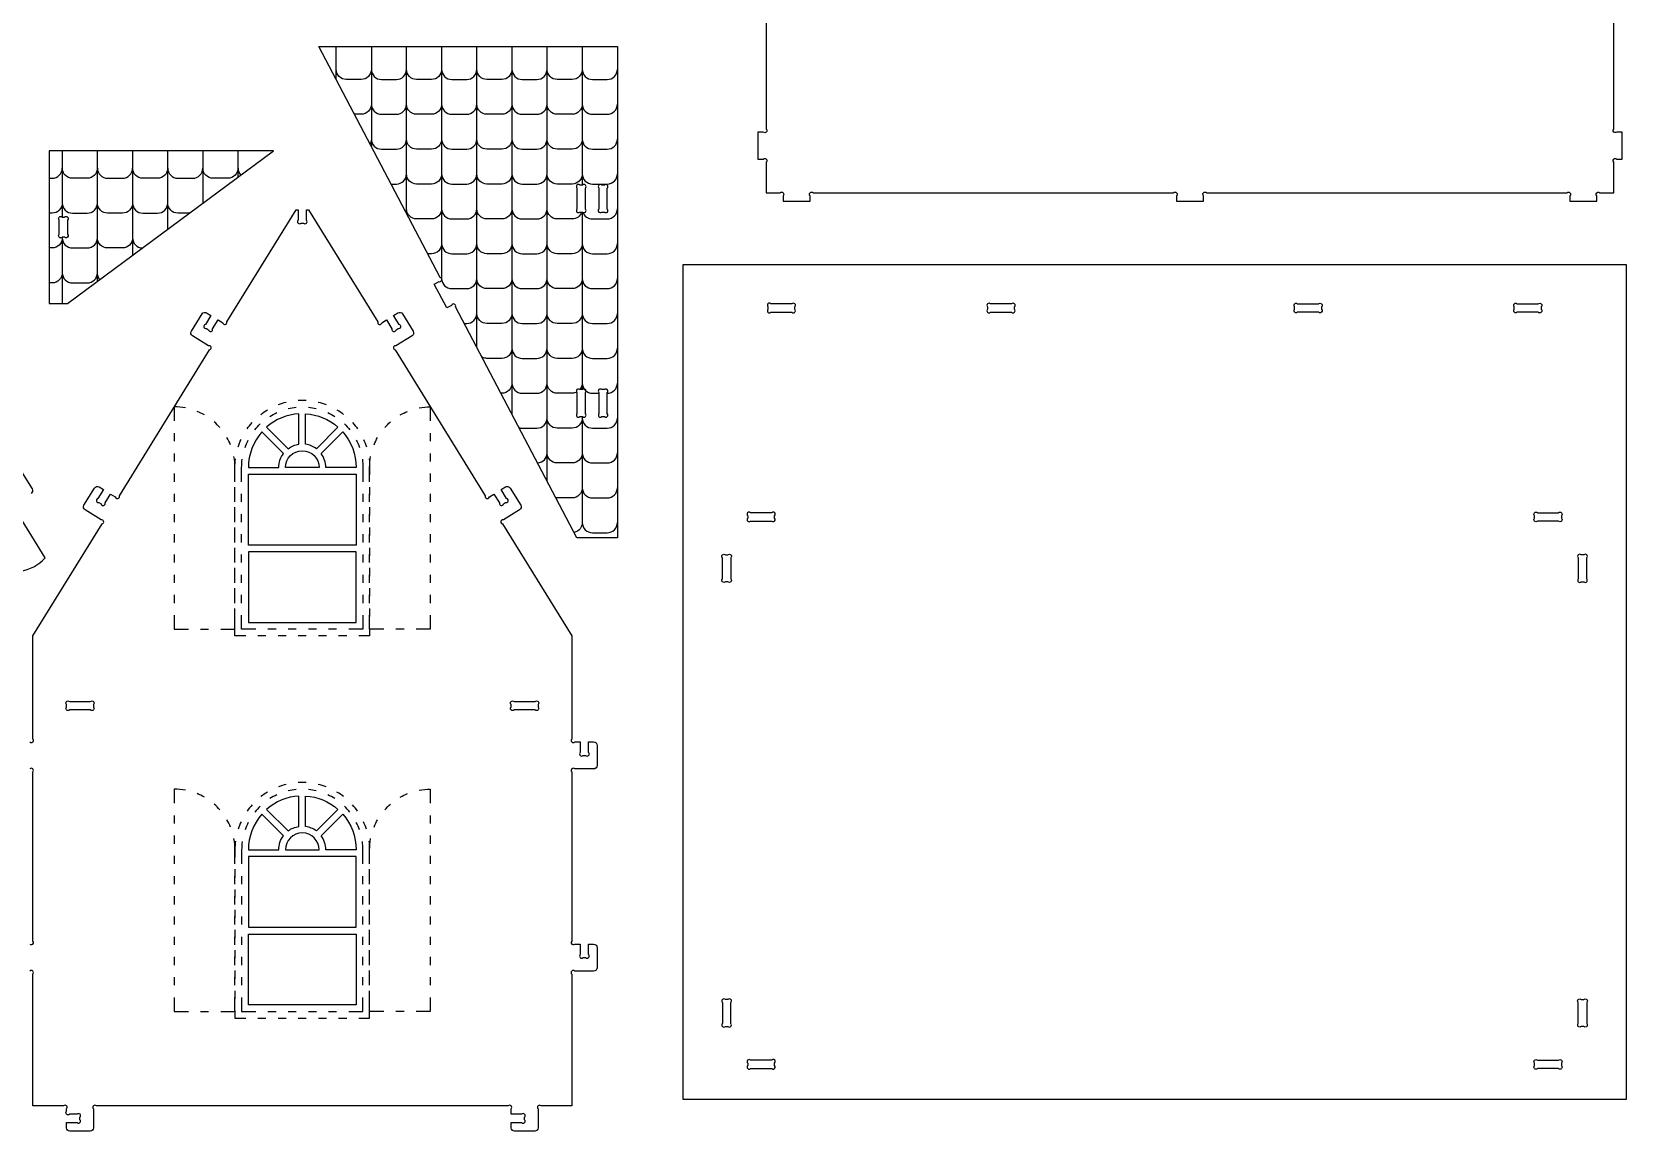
# Model space of a CAD drawing. Extents: x 3760.4 to 3807.8, y 1443.9 to 1474.5.
# Drawn here: x 3784.17 to 3807.83, y 1443.95 to 1460.26 of the extents above; entities that cross this region are included whole.
import ezdxf

# ---------------------------------------------------------------- set-up
doc = ezdxf.new("R2010")
doc.units = 0
doc.header["$MEASUREMENT"] = 0
doc.layers.add('LAYER1', color=18, linetype='CONTINUOUS')

msp = doc.modelspace()

# ---------------------------------------------------------------- linework, layer by layer
at = {"layer": 'LAYER1'}
for points in [[(3795.069, 1464.93), (3795.069, 1458.819, -1), (3795.025, 1458.775), (3794.944, 1458.775), (3794.944, 1458.375), (3795.025, 1458.375, -1), (3795.069, 1458.33), (3795.069, 1457.875), (3795.275, 1457.875, -1), (3795.319, 1457.83), (3795.319, 1457.75), (3795.719, 1457.75), (3795.719, 1457.83, -1), (3795.763, 1457.875), (3801.115, 1457.875, -1), (3801.159, 1457.83), (3801.159, 1457.75), (3801.559, 1457.75), (3801.559, 1457.83, -1), (3801.603, 1457.875), (3806.955, 1457.875, -1), (3806.999, 1457.83), (3806.999, 1457.75), (3807.399, 1457.75), (3807.399, 1457.83, -1), (3807.443, 1457.875), (3807.649, 1457.875), (3807.649, 1458.33, -1), (3807.693, 1458.375), (3807.774, 1458.375), (3807.774, 1458.775), (3807.693, 1458.775, -1), (3807.649, 1458.819), (3807.649, 1464.93, -1)], [(3789.206, 1459.706, -0.414214), (3789.056, 1459.556), (3788.834, 1459.556, -0.414214), (3788.684, 1459.706)], [(3789.206, 1459.706, 0.414214), (3789.356, 1459.556), (3789.578, 1459.556, 0.414214), (3789.728, 1459.706)], [(3790.25, 1459.706, -0.414214), (3790.1, 1459.556), (3789.878, 1459.556, -0.414214), (3789.728, 1459.706)], [(3790.25, 1459.706, 0.414214), (3790.4, 1459.556), (3790.622, 1459.556, 0.414214), (3790.772, 1459.706)], [(3791.294, 1459.706, -0.414214), (3791.144, 1459.556), (3790.922, 1459.556, -0.414214), (3790.772, 1459.706)], [(3791.294, 1459.706, 0.414214), (3791.444, 1459.556), (3791.665, 1459.556, 0.414214), (3791.815, 1459.706)], [(3792.337, 1459.706, -0.414214), (3792.187, 1459.556), (3791.965, 1459.556, -0.414214), (3791.815, 1459.706)], [(3792.337, 1459.706, 0.414214), (3792.487, 1459.556), (3792.709, 1459.556, 0.414214), (3792.859, 1459.706)], [(3789.206, 1459.189, -0.414214), (3789.056, 1459.039), (3788.956, 1459.039)], [(3789.206, 1459.189, 0.414214), (3789.356, 1459.039), (3789.578, 1459.039, 0.414214), (3789.728, 1459.189)], [(3790.25, 1459.189, -0.414214), (3790.1, 1459.039), (3789.878, 1459.039, -0.414214), (3789.728, 1459.189)], [(3790.25, 1459.189, 0.414214), (3790.4, 1459.039), (3790.622, 1459.039, 0.414214), (3790.772, 1459.189)], [(3791.294, 1459.189, -0.414214), (3791.144, 1459.039), (3790.922, 1459.039, -0.414214), (3790.772, 1459.189)], [(3791.294, 1459.189, 0.414214), (3791.444, 1459.039), (3791.665, 1459.039, 0.414214), (3791.815, 1459.189)], [(3792.337, 1459.189, -0.414214), (3792.187, 1459.039), (3791.965, 1459.039, -0.414214), (3791.815, 1459.189)], [(3792.337, 1459.189, 0.414214), (3792.487, 1459.039), (3792.709, 1459.039, 0.414214), (3792.859, 1459.189)], [(3789.206, 1458.671, -0.126595), (3789.188, 1458.599)], [(3789.206, 1458.671, 0.414214), (3789.356, 1458.521), (3789.578, 1458.521, 0.414214), (3789.728, 1458.671)], [(3790.25, 1458.671, -0.414214), (3790.1, 1458.521), (3789.878, 1458.521, -0.414214), (3789.728, 1458.671)], [(3790.25, 1458.671, 0.414214), (3790.4, 1458.521), (3790.622, 1458.521, 0.414214), (3790.772, 1458.671)], [(3791.294, 1458.671, -0.414214), (3791.144, 1458.521), (3790.922, 1458.521, -0.414214), (3790.772, 1458.671)], [(3791.294, 1458.671, 0.414214), (3791.444, 1458.521), (3791.665, 1458.521, 0.414214), (3791.815, 1458.671)], [(3792.337, 1458.671, -0.414214), (3792.187, 1458.521), (3791.965, 1458.521, -0.414214), (3791.815, 1458.671)], [(3792.337, 1458.671, 0.414214), (3792.487, 1458.521), (3792.709, 1458.521, 0.414214), (3792.859, 1458.671)], [(3784.422, 1458.09), (3784.468, 1458.09, 0.414214), (3784.618, 1458.24)], [(3785.14, 1458.24, -0.414214), (3784.99, 1458.09), (3784.768, 1458.09, -0.414214), (3784.618, 1458.24)], [(3785.14, 1458.24, 0.414214), (3785.29, 1458.09), (3785.512, 1458.09, 0.414214), (3785.662, 1458.24)], [(3786.184, 1458.24, -0.414214), (3786.034, 1458.09), (3785.812, 1458.09, -0.414214), (3785.662, 1458.24)], [(3786.184, 1458.24, 0.414214), (3786.334, 1458.09), (3786.555, 1458.09, 0.414214), (3786.705, 1458.24)], [(3787.227, 1458.24, -0.414214), (3787.077, 1458.09), (3786.855, 1458.09, -0.414214), (3786.705, 1458.24)], [(3787.227, 1458.24, 0.191627), (3787.268, 1458.137)], [(3789.5, 1458.004), (3789.578, 1458.004, 0.414214), (3789.728, 1458.154)], [(3790.25, 1458.154, -0.414214), (3790.1, 1458.004), (3789.878, 1458.004, -0.414214), (3789.728, 1458.154)], [(3790.25, 1458.154, 0.414214), (3790.4, 1458.004), (3790.622, 1458.004, 0.414214), (3790.772, 1458.154)], [(3791.294, 1458.154, -0.414214), (3791.144, 1458.004), (3790.922, 1458.004, -0.414214), (3790.772, 1458.154)], [(3791.294, 1458.154, 0.414214), (3791.444, 1458.004), (3791.665, 1458.004, 0.414214), (3791.815, 1458.154)], [(3792.337, 1458.154, -0.414214), (3792.187, 1458.004), (3791.965, 1458.004, -0.414214), (3791.815, 1458.154)], [(3792.337, 1458.154, 0.414214), (3792.487, 1458.004), (3792.709, 1458.004, 0.414214), (3792.859, 1458.154)], [(3784.137, 1449.723, 1), (3784.181, 1449.767), (3784.181, 1451.296), (3785.209, 1452.96, 1), (3785.194, 1453.021), (3784.956, 1453.168, -0.414214), (3784.939, 1453.237), (3785.097, 1453.492, -0.414214), (3785.166, 1453.508), (3785.23, 1453.469), (3785.148, 1453.337, 1), (3785.162, 1453.276), (3785.193, 1453.256, 1), (3785.254, 1453.271), (3785.336, 1453.403), (3785.405, 1453.361, 1), (3785.466, 1453.375), (3786.804, 1455.543, 1), (3786.79, 1455.604), (3786.551, 1455.751, -0.414214), (3786.535, 1455.82), (3786.693, 1456.076, -0.414214), (3786.761, 1456.092), (3786.825, 1456.052), (3786.743, 1455.92, 1), (3786.758, 1455.859), (3786.789, 1455.84, 1), (3786.85, 1455.854), (3786.932, 1455.987), (3787, 1455.944, 1), (3787.061, 1455.959), (3788.089, 1457.623), (3788.119, 1457.623), (3788.119, 1457.467, 1), (3788.163, 1457.423), (3788.199, 1457.423, 1), (3788.244, 1457.467), (3788.244, 1457.623), (3788.273, 1457.623), (3789.301, 1455.959, 1), (3789.362, 1455.944), (3789.431, 1455.987), (3789.512, 1455.854, 1), (3789.573, 1455.84), (3789.604, 1455.859, 1), (3789.619, 1455.92), (3789.537, 1456.052), (3789.601, 1456.092, -0.414214), (3789.67, 1456.076), (3789.827, 1455.82, -0.414214), (3789.811, 1455.751), (3789.572, 1455.604, 1), (3789.558, 1455.543), (3790.897, 1453.375, 1), (3790.958, 1453.361), (3791.026, 1453.403), (3791.108, 1453.271, 1), (3791.169, 1453.256), (3791.2, 1453.276, 1), (3791.214, 1453.337), (3791.133, 1453.469), (3791.196, 1453.508, -0.414214), (3791.265, 1453.492), (3791.423, 1453.237, -0.414214), (3791.407, 1453.168), (3791.168, 1453.021, 1), (3791.153, 1452.96), (3792.181, 1451.296), (3792.181, 1449.767, 1), (3792.225, 1449.723), (3792.306, 1449.723), (3792.306, 1449.567, 1), (3792.35, 1449.523), (3792.387, 1449.523, 1), (3792.431, 1449.567), (3792.431, 1449.723), (3792.506, 1449.723, -0.414214), (3792.556, 1449.673), (3792.556, 1449.373, -0.414214), (3792.506, 1449.323), (3792.225, 1449.323, 1), (3792.181, 1449.278), (3792.181, 1446.767, 1), (3792.225, 1446.723), (3792.306, 1446.723), (3792.306, 1446.567, 1), (3792.35, 1446.523), (3792.387, 1446.523, 1), (3792.431, 1446.567), (3792.431, 1446.723), (3792.506, 1446.723, -0.414214), (3792.556, 1446.673), (3792.556, 1446.373, -0.414214), (3792.506, 1446.323), (3792.225, 1446.323, 1), (3792.181, 1446.278), (3792.181, 1444.323), (3791.725, 1444.323, 1), (3791.681, 1444.278), (3791.681, 1443.998, -0.414214), (3791.631, 1443.948), (3791.331, 1443.948, -0.414214), (3791.281, 1443.998), (3791.281, 1444.073), (3791.437, 1444.073, 1), (3791.481, 1444.117), (3791.481, 1444.153, 1), (3791.437, 1444.198), (3791.281, 1444.198), (3791.281, 1444.278, 1), (3791.237, 1444.323), (3785.125, 1444.323, 1), (3785.081, 1444.278), (3785.081, 1443.998, -0.414214), (3785.031, 1443.948), (3784.731, 1443.948, -0.414214), (3784.681, 1443.998), (3784.681, 1444.073), (3784.837, 1444.073, 1), (3784.881, 1444.117), (3784.881, 1444.153, 1), (3784.837, 1444.198), (3784.725, 1444.198, -1), (3784.681, 1444.242), (3784.681, 1444.278, 1), (3784.637, 1444.323), (3784.181, 1444.323), (3784.181, 1446.278, 1), (3784.137, 1446.323)], [(3784.618, 1457.722, -0.414214), (3784.468, 1457.572), (3784.422, 1457.572)], [(3784.618, 1457.722, 0.414214), (3784.768, 1457.572), (3784.99, 1457.572, 0.414214), (3785.14, 1457.722)], [(3785.662, 1457.722, -0.414214), (3785.512, 1457.572), (3785.29, 1457.572, -0.414214), (3785.14, 1457.722)], [(3785.662, 1457.722, 0.414214), (3785.812, 1457.572), (3786.034, 1457.572, 0.414214), (3786.184, 1457.722)], [(3786.507, 1457.572), (3786.334, 1457.572, -0.414214), (3786.184, 1457.722)], [(3786.705, 1457.722, 0.004646), (3786.705, 1457.72)], [(3786.705, 1457.722, -0.004711), (3786.705, 1457.72)], [(3789.72, 1457.587, 0.084679), (3789.728, 1457.636)], [(3790.25, 1457.636, -0.414214), (3790.1, 1457.486), (3789.878, 1457.486, -0.414214), (3789.728, 1457.636)], [(3790.25, 1457.636, 0.414214), (3790.4, 1457.486), (3790.622, 1457.486, 0.414214), (3790.772, 1457.636)], [(3791.294, 1457.636, -0.414214), (3791.144, 1457.486), (3790.922, 1457.486, -0.414214), (3790.772, 1457.636)], [(3791.294, 1457.636, 0.414214), (3791.444, 1457.486), (3791.665, 1457.486, 0.414214), (3791.815, 1457.636)], [(3792.329, 1457.588, -0.321452), (3792.187, 1457.486), (3791.965, 1457.486, -0.414214), (3791.815, 1457.636)], [(3792.345, 1457.588, 0.321452), (3792.487, 1457.486), (3792.709, 1457.486, 0.414214), (3792.859, 1457.636)], [(3784.618, 1457.205, -0.414214), (3784.468, 1457.055), (3784.422, 1457.055)], [(3784.618, 1457.205, 0.414214), (3784.768, 1457.055), (3784.99, 1457.055, 0.414214), (3785.14, 1457.205)], [(3785.662, 1457.205, -0.414214), (3785.512, 1457.055), (3785.29, 1457.055, -0.414214), (3785.14, 1457.205)], [(3785.662, 1457.205, 0.40858), (3785.809, 1457.055)], [(3790.25, 1457.119, -0.414214), (3790.1, 1456.969), (3790.044, 1456.969)], [(3790.25, 1457.119, 0.414214), (3790.4, 1456.969), (3790.622, 1456.969, 0.414214), (3790.772, 1457.119)], [(3791.294, 1457.119, -0.414214), (3791.144, 1456.969), (3790.922, 1456.969, -0.414214), (3790.772, 1457.119)], [(3791.294, 1457.119, 0.414214), (3791.444, 1456.969), (3791.665, 1456.969, 0.414214), (3791.815, 1457.119)], [(3792.337, 1457.119, -0.414214), (3792.187, 1456.969), (3791.965, 1456.969, -0.414214), (3791.815, 1457.119)], [(3792.337, 1457.119, 0.414214), (3792.487, 1456.969), (3792.709, 1456.969, 0.414214), (3792.859, 1457.119)], [(3784.618, 1456.687, -0.414214), (3784.468, 1456.537), (3784.422, 1456.537)], [(3784.618, 1456.687, 0.414214), (3784.768, 1456.537), (3784.99, 1456.537, 0.414214), (3785.14, 1456.687)], [(3785.178, 1456.587, -0.184596), (3785.14, 1456.687)], [(3790.25, 1456.601, -0.035229), (3790.248, 1456.58)], [(3790.25, 1456.601, 0.414214), (3790.4, 1456.451), (3790.622, 1456.451, 0.414214), (3790.772, 1456.601)], [(3791.294, 1456.601, -0.414214), (3791.144, 1456.451), (3790.922, 1456.451, -0.414214), (3790.772, 1456.601)], [(3791.294, 1456.601, 0.414214), (3791.444, 1456.451), (3791.665, 1456.451, 0.414214), (3791.815, 1456.601)], [(3792.337, 1456.601, -0.414214), (3792.187, 1456.451), (3791.965, 1456.451, -0.414214), (3791.815, 1456.601)], [(3792.337, 1456.601, 0.414214), (3792.487, 1456.451), (3792.709, 1456.451, 0.414214), (3792.859, 1456.601)], [(3790.588, 1455.934), (3790.622, 1455.934, 0.414214), (3790.772, 1456.084)], [(3791.294, 1456.084, -0.414214), (3791.144, 1455.934), (3790.922, 1455.934, -0.414214), (3790.772, 1456.084)], [(3791.294, 1456.084, 0.414214), (3791.444, 1455.934), (3791.665, 1455.934, 0.414214), (3791.815, 1456.084)], [(3792.337, 1456.084, -0.414214), (3792.187, 1455.934), (3791.965, 1455.934, -0.414214), (3791.815, 1456.084)], [(3792.337, 1456.084, 0.414214), (3792.487, 1455.934), (3792.709, 1455.934, 0.414214), (3792.859, 1456.084)], [(3791.294, 1455.566, -0.414214), (3791.144, 1455.416), (3790.922, 1455.416, -0.124045), (3790.851, 1455.434)], [(3791.294, 1455.566, 0.414214), (3791.444, 1455.416), (3791.665, 1455.416, 0.414214), (3791.815, 1455.566)], [(3792.337, 1455.566, -0.414214), (3792.187, 1455.416), (3791.965, 1455.416, -0.414214), (3791.815, 1455.566)], [(3792.337, 1455.566, 0.414214), (3792.487, 1455.416), (3792.709, 1455.416, 0.414214), (3792.859, 1455.566)], [(3791.294, 1455.049, -0.414214), (3791.144, 1454.899), (3791.132, 1454.899)], [(3791.294, 1455.049, 0.414214), (3791.444, 1454.899), (3791.665, 1454.899, 0.414214), (3791.815, 1455.049)], [(3792.259, 1454.917, -0.125481), (3792.187, 1454.899), (3791.965, 1454.899, -0.414214), (3791.815, 1455.049)], [(3792.337, 1455.049, -0.177786), (3792.302, 1454.952)], [(3792.337, 1455.049, 0.414214), (3792.487, 1454.899), (3792.584, 1454.899)], [(3792.709, 1454.899, 0.414214), (3792.859, 1455.049)], [(3787.829, 1454.732, -0.030028), (3787.943, 1454.767)], [(3788.121, 1454.794, -0.030028), (3788.241, 1454.794)], [(3788.419, 1454.767, -0.030028), (3788.534, 1454.732)], [(3786.447, 1454.68, 0.046286), (3786.281, 1454.696), (3786.281, 1454.487)], [(3786.727, 1454.577, 0.033367), (3786.619, 1454.63)], [(3787.568, 1454.585, -0.030028), (3787.667, 1454.653)], [(3787.698, 1454.555, -0.033367), (3787.803, 1454.612)], [(3787.973, 1454.671, -0.033367), (3788.091, 1454.691)], [(3788.271, 1454.691, -0.033367), (3788.389, 1454.671)], [(3788.559, 1454.612, -0.033367), (3788.665, 1454.555)], [(3788.696, 1454.653, -0.030028), (3788.795, 1454.585)], [(3789.635, 1454.577, -0.033367), (3789.743, 1454.63)], [(3789.916, 1454.68, -0.046286), (3790.081, 1454.696), (3790.081, 1454.487)], [(3791.401, 1454.388, 0.072634), (3791.444, 1454.381), (3791.665, 1454.381, 0.414214), (3791.815, 1454.531)], [(3792.337, 1454.531, -0.414214), (3792.187, 1454.381), (3791.965, 1454.381, -0.414214), (3791.815, 1454.531)], [(3792.337, 1454.552), (3792.337, 1452.979, -0.354693), (3792.218, 1452.832)], [(3792.337, 1454.531, 0.414214), (3792.487, 1454.381), (3792.709, 1454.381, 0.414214), (3792.859, 1454.531)], [(3786.959, 1454.388, 0.033367), (3786.874, 1454.473)], [(3787.362, 1454.369, -0.030028), (3787.436, 1454.463)], [(3787.476, 1454.355, -0.033367), (3787.556, 1454.444)], [(3788.806, 1454.444, -0.033367), (3788.886, 1454.355)], [(3788.926, 1454.463, -0.030028), (3789.001, 1454.369)], [(3789.404, 1454.388, -0.033367), (3789.489, 1454.473)], [(3787.115, 1454.134, 0.033367), (3787.063, 1454.242)], [(3787.229, 1454.101, -0.030028), (3787.272, 1454.213)], [(3787.332, 1454.093, -0.033367), (3787.379, 1454.203)], [(3788.983, 1454.203, -0.033367), (3789.031, 1454.093)], [(3789.09, 1454.213, -0.030028), (3789.133, 1454.101)], [(3789.247, 1454.134, -0.033367), (3789.299, 1454.242)], [(3787.181, 1453.586), (3787.181, 1453.796, 0.046286), (3787.166, 1453.961)], [(3787.181, 1453.686), (3787.181, 1453.796, -0.03248), (3787.19, 1453.925)], [(3787.281, 1453.586), (3787.281, 1453.796, -0.03415), (3787.289, 1453.918)], [(3789.073, 1453.918, -0.03415), (3789.081, 1453.796)], [(3789.173, 1453.925, -0.03248), (3789.181, 1453.796)], [(3789.181, 1453.586), (3789.181, 1453.796, -0.046286), (3789.196, 1453.961)], [(3791.676, 1453.864, 0.394173), (3791.815, 1454.014)], [(3792.337, 1454.014, -0.414214), (3792.187, 1453.864), (3791.965, 1453.864, -0.414214), (3791.815, 1454.014)], [(3792.337, 1454.014, 0.414214), (3792.487, 1453.864), (3792.709, 1453.864, 0.414214), (3792.859, 1454.014)], [(3784.159, 1453.41, 0.414214), (3784.176, 1453.479), (3784.018, 1453.734, 0.414214)], [(3792.337, 1453.496, -0.414214), (3792.187, 1453.346), (3791.965, 1453.346, -0.030283), (3791.947, 1453.348)], [(3792.337, 1453.496, 0.414214), (3792.487, 1453.346), (3792.709, 1453.346, 0.414214), (3792.859, 1453.496)], [(3783.225, 1453.033, 0.755832), (3784.366, 1452.458), (3783.906, 1453.201, -1)], [(3792.337, 1452.979, 0.414214), (3792.487, 1452.829), (3792.709, 1452.829, 0.414214), (3792.859, 1452.979)], [(3784.137, 1446.723, 1), (3784.181, 1446.767), (3784.181, 1449.278, 1), (3784.137, 1449.323)], [(3787.943, 1449.094, 0.030028), (3787.829, 1449.058)], [(3788.241, 1449.121, 0.030028), (3788.121, 1449.121)], [(3788.534, 1449.058, 0.030028), (3788.419, 1449.094)], [(3786.447, 1449.007, 0.046286), (3786.281, 1449.023), (3786.281, 1448.814)], [(3786.727, 1448.904, 0.033367), (3786.619, 1448.957)], [(3787.667, 1448.98, 0.030028), (3787.568, 1448.912)], [(3787.803, 1448.939, 0.033367), (3787.698, 1448.882)], [(3788.091, 1449.018, 0.033367), (3787.973, 1448.998)], [(3788.389, 1448.998, 0.033367), (3788.271, 1449.018)], [(3788.665, 1448.882, 0.033367), (3788.559, 1448.939)], [(3788.795, 1448.912, 0.030028), (3788.696, 1448.98)], [(3789.635, 1448.904, -0.033367), (3789.743, 1448.957)], [(3789.916, 1449.007, -0.046286), (3790.081, 1449.023), (3790.081, 1448.814)], [(3786.959, 1448.715, 0.033367), (3786.874, 1448.8)], [(3787.436, 1448.79, 0.030028), (3787.362, 1448.696)], [(3787.556, 1448.771, 0.033367), (3787.476, 1448.682)], [(3788.886, 1448.682, 0.033367), (3788.806, 1448.771)], [(3789.001, 1448.696, 0.030028), (3788.926, 1448.79)], [(3789.404, 1448.715, -0.033367), (3789.489, 1448.8)], [(3787.115, 1448.461, 0.033367), (3787.063, 1448.569)], [(3787.272, 1448.54, 0.030028), (3787.229, 1448.428)], [(3787.379, 1448.53, 0.033367), (3787.332, 1448.42)], [(3789.031, 1448.42, 0.033367), (3788.983, 1448.53)], [(3789.133, 1448.428, 0.030028), (3789.09, 1448.54)], [(3789.247, 1448.461, -0.033367), (3789.299, 1448.569)], [(3787.181, 1447.913), (3787.181, 1448.123, 0.046286), (3787.166, 1448.288)], [(3787.19, 1448.252, 0.03248), (3787.181, 1448.123)], [(3787.289, 1448.245, 0.03415), (3787.281, 1448.123)], [(3789.081, 1447.913), (3789.081, 1448.123, 0.03415), (3789.073, 1448.245)], [(3789.181, 1448.013), (3789.181, 1448.123, 0.03248), (3789.173, 1448.252)], [(3789.181, 1447.913), (3789.181, 1448.123, -0.046286), (3789.196, 1448.288)]]:
    msp.add_lwpolyline(points, format="xyb", dxfattribs=at)
for points in [[(3790.14, 1456.518), (3790.211, 1456.556, 1), (3790.23, 1456.616), (3788.428, 1460.045), (3792.859, 1460.045), (3792.859, 1452.754), (3792.259, 1452.754), (3790.457, 1456.183, 1), (3790.397, 1456.202), (3790.326, 1456.164)], [(3792.259, 1457.944), (3792.259, 1457.633, 1), (3792.303, 1457.588), (3792.34, 1457.588, 1), (3792.384, 1457.633), (3792.384, 1457.944, 1), (3792.34, 1457.988), (3792.303, 1457.988, 1)], [(3792.628, 1457.588), (3792.665, 1457.588, 1), (3792.709, 1457.633), (3792.709, 1457.944, 1), (3792.665, 1457.988), (3792.628, 1457.988, 1), (3792.584, 1457.944), (3792.584, 1457.633, 1)], [(3784.697, 1457.47), (3784.697, 1457.258, -1), (3784.653, 1457.214), (3784.616, 1457.214, -1), (3784.572, 1457.258), (3784.572, 1457.47, -1), (3784.616, 1457.514), (3784.653, 1457.514, -1)], [(3795.449, 1456.226), (3795.137, 1456.226, 1), (3795.093, 1456.181), (3795.093, 1456.145, 1), (3795.137, 1456.101), (3795.449, 1456.101, 1), (3795.493, 1456.145), (3795.493, 1456.181, 1)], [(3798.398, 1456.101), (3798.71, 1456.101, 1), (3798.754, 1456.145), (3798.754, 1456.181, 1), (3798.71, 1456.226), (3798.398, 1456.226, 1), (3798.354, 1456.181), (3798.354, 1456.145, 1)], [(3802.956, 1456.226), (3803.267, 1456.226, -1), (3803.312, 1456.181), (3803.312, 1456.145, -1), (3803.267, 1456.101), (3802.956, 1456.101, -1), (3802.912, 1456.145), (3802.912, 1456.181, -1)], [(3806.217, 1456.226), (3806.529, 1456.226, -1), (3806.573, 1456.181), (3806.573, 1456.145, -1), (3806.529, 1456.101), (3806.217, 1456.101, -1), (3806.173, 1456.145), (3806.173, 1456.181, -1)], [(3792.259, 1454.908), (3792.259, 1454.596, 1), (3792.303, 1454.552), (3792.34, 1454.552, 1), (3792.384, 1454.596), (3792.384, 1454.908, 1), (3792.34, 1454.952), (3792.303, 1454.952, 1)], [(3792.584, 1454.908), (3792.584, 1454.596, 1), (3792.628, 1454.552), (3792.665, 1454.552, 1), (3792.709, 1454.596), (3792.709, 1454.908, 1), (3792.665, 1454.952), (3792.628, 1454.952, 1)], [(3788.131, 1454.594, 0.166595), (3787.652, 1454.396), (3787.972, 1454.076, -0.125326), (3788.131, 1454.142)], [(3788.71, 1454.396), (3788.391, 1454.076, 0.125326), (3788.231, 1454.142), (3788.231, 1454.594, -0.166595)], [(3787.581, 1454.325, 0.182708), (3787.381, 1453.796), (3787.831, 1453.796, -0.161906), (3787.901, 1454.005)], [(3788.781, 1454.325, -0.182708), (3788.981, 1453.796), (3788.531, 1453.796, 0.161906), (3788.461, 1454.005)], [(3787.931, 1453.796, -1), (3788.431, 1453.796)], [(3794.837, 1453.001), (3795.149, 1453.001, 1), (3795.193, 1453.045), (3795.193, 1453.081, 1), (3795.149, 1453.126), (3794.837, 1453.126, 1), (3794.793, 1453.081), (3794.793, 1453.045, 1)], [(3806.517, 1453.126), (3806.829, 1453.126, -1), (3806.873, 1453.081), (3806.873, 1453.045, -1), (3806.829, 1453.001), (3806.517, 1453.001, -1), (3806.473, 1453.045), (3806.473, 1453.081, -1)], [(3794.462, 1452.501), (3794.499, 1452.501, -1), (3794.543, 1452.456), (3794.543, 1452.145, -1), (3794.499, 1452.101), (3794.462, 1452.101, -1), (3794.418, 1452.145), (3794.418, 1452.456, -1)], [(3807.123, 1452.456), (3807.123, 1452.145, 1), (3807.167, 1452.101), (3807.204, 1452.101, 1), (3807.248, 1452.145), (3807.248, 1452.456, 1), (3807.204, 1452.501), (3807.167, 1452.501, 1)], [(3784.725, 1450.323), (3785.037, 1450.323, -1), (3785.081, 1450.278), (3785.081, 1450.242, -1), (3785.037, 1450.198), (3784.725, 1450.198, -1), (3784.681, 1450.242), (3784.681, 1450.278, -1)], [(3791.325, 1450.323), (3791.637, 1450.323, -1), (3791.681, 1450.278), (3791.681, 1450.242, -1), (3791.637, 1450.198), (3791.325, 1450.198, -1), (3791.281, 1450.242), (3791.281, 1450.278, -1)], [(3787.652, 1448.723), (3787.972, 1448.403, -0.125326), (3788.131, 1448.469), (3788.131, 1448.921, 0.166595)], [(3788.231, 1448.921, -0.166595), (3788.71, 1448.723), (3788.391, 1448.403, 0.125326), (3788.231, 1448.469)], [(3787.581, 1448.652, 0.182708), (3787.381, 1448.123), (3787.831, 1448.123, -0.161906), (3787.901, 1448.332)], [(3788.781, 1448.652, -0.182708), (3788.981, 1448.123), (3788.531, 1448.123, 0.161906), (3788.461, 1448.332)], [(3788.431, 1448.123, 1), (3787.931, 1448.123)], [(3794.418, 1445.856), (3794.418, 1445.545, 1), (3794.462, 1445.501), (3794.499, 1445.501, 1), (3794.543, 1445.545), (3794.543, 1445.856, 1), (3794.499, 1445.901), (3794.462, 1445.901, 1)], [(3807.248, 1445.856), (3807.248, 1445.545, -1), (3807.204, 1445.501), (3807.167, 1445.501, -1), (3807.123, 1445.545), (3807.123, 1445.856, -1), (3807.167, 1445.901), (3807.204, 1445.901, -1)], [(3794.837, 1444.876), (3795.149, 1444.876, 1), (3795.193, 1444.92), (3795.193, 1444.956, 1), (3795.149, 1445.001), (3794.837, 1445.001, 1), (3794.793, 1444.956), (3794.793, 1444.92, 1)], [(3806.829, 1444.876), (3806.517, 1444.876, -1), (3806.473, 1444.92), (3806.473, 1444.956, -1), (3806.517, 1445.001), (3806.829, 1445.001, -1), (3806.873, 1444.956), (3806.873, 1444.92, -1)]]:
    msp.add_lwpolyline(points, format="xyb", close=True, dxfattribs=at)
for points in [[(3788.684, 1459.557), (3788.684, 1460.045)], [(3789.206, 1460.045), (3789.206, 1458.564)], [(3789.728, 1457.571), (3789.728, 1460.045)], [(3790.25, 1460.045), (3790.25, 1456.578)], [(3790.772, 1455.585), (3790.772, 1460.045)], [(3791.294, 1460.045), (3791.294, 1454.592)], [(3791.815, 1453.599), (3791.815, 1460.045)], [(3792.337, 1460.045), (3792.337, 1457.988)], [(3784.618, 1458.497), (3784.618, 1457.514)], [(3785.14, 1456.559), (3785.14, 1458.497)], [(3785.662, 1458.497), (3785.662, 1456.946)], [(3786.184, 1457.333), (3786.184, 1458.497)], [(3786.705, 1458.497), (3786.705, 1457.72)], [(3787.227, 1458.107), (3787.227, 1458.497)], [(3792.337, 1457.588), (3792.337, 1454.952)], [(3784.618, 1457.214), (3784.618, 1456.231)], [(3786.281, 1454.307), (3786.281, 1454.186)], [(3790.081, 1454.307), (3790.081, 1454.186)], [(3786.281, 1454.006), (3786.281, 1453.886)], [(3790.081, 1454.006), (3790.081, 1453.886)], [(3786.281, 1453.706), (3786.281, 1453.586)], [(3789.081, 1453.796), (3789.081, 1453.586)], [(3789.181, 1453.796), (3789.181, 1453.686)], [(3790.081, 1453.706), (3790.081, 1453.586)], [(3786.281, 1453.406), (3786.281, 1453.286)], [(3787.181, 1453.386), (3787.181, 1453.506)], [(3787.181, 1453.286), (3787.181, 1453.406)], [(3787.281, 1453.286), (3787.281, 1453.406)], [(3789.081, 1453.406), (3789.081, 1453.286)], [(3789.181, 1453.506), (3789.181, 1453.386)], [(3789.181, 1453.286), (3789.181, 1453.406)], [(3790.081, 1453.406), (3790.081, 1453.286)], [(3786.281, 1453.106), (3786.281, 1452.986)], [(3787.181, 1453.086), (3787.181, 1453.206)], [(3787.181, 1452.986), (3787.181, 1453.106)], [(3787.281, 1452.986), (3787.281, 1453.106)], [(3789.081, 1453.106), (3789.081, 1452.986)], [(3789.181, 1453.206), (3789.181, 1453.086)], [(3789.181, 1452.986), (3789.181, 1453.106)], [(3790.081, 1453.106), (3790.081, 1452.986)], [(3787.181, 1452.786), (3787.181, 1452.906)], [(3789.181, 1452.906), (3789.181, 1452.786)], [(3786.281, 1452.806), (3786.281, 1452.686)], [(3787.181, 1452.686), (3787.181, 1452.806)], [(3787.281, 1452.686), (3787.281, 1452.806)], [(3789.081, 1452.806), (3789.081, 1452.686)], [(3789.181, 1452.686), (3789.181, 1452.806)], [(3790.081, 1452.806), (3790.081, 1452.686)], [(3786.281, 1452.505), (3786.281, 1452.385)], [(3787.181, 1452.486), (3787.181, 1452.606)], [(3787.181, 1452.386), (3787.181, 1452.506)], [(3787.281, 1452.386), (3787.281, 1452.506)], [(3789.081, 1452.506), (3789.081, 1452.386)], [(3789.181, 1452.606), (3789.181, 1452.486)], [(3789.181, 1452.386), (3789.181, 1452.506)], [(3790.081, 1452.505), (3790.081, 1452.385)], [(3786.281, 1452.205), (3786.281, 1452.085)], [(3787.181, 1452.186), (3787.181, 1452.306)], [(3787.181, 1452.085), (3787.181, 1452.205)], [(3787.281, 1452.085), (3787.281, 1452.205)], [(3789.081, 1452.205), (3789.081, 1452.085)], [(3789.181, 1452.306), (3789.181, 1452.186)], [(3789.181, 1452.085), (3789.181, 1452.205)], [(3790.081, 1452.205), (3790.081, 1452.085)], [(3786.281, 1451.905), (3786.281, 1451.785)], [(3787.181, 1451.885), (3787.181, 1452.005)], [(3787.181, 1451.785), (3787.181, 1451.905)], [(3787.281, 1451.785), (3787.281, 1451.905)], [(3789.081, 1451.905), (3789.081, 1451.785)], [(3789.181, 1452.005), (3789.181, 1451.885)], [(3789.181, 1451.785), (3789.181, 1451.905)], [(3790.081, 1451.905), (3790.081, 1451.785)], [(3787.181, 1451.585), (3787.181, 1451.705)], [(3789.181, 1451.705), (3789.181, 1451.585)], [(3786.281, 1451.605), (3786.281, 1451.396)], [(3786.971, 1451.396), (3787.181, 1451.396), (3787.181, 1451.605)], [(3787.491, 1451.396), (3787.281, 1451.396), (3787.281, 1451.605)], [(3789.081, 1451.605), (3789.081, 1451.396), (3788.872, 1451.396)], [(3789.391, 1451.396), (3789.181, 1451.396), (3789.181, 1451.605)], [(3790.081, 1451.605), (3790.081, 1451.396)], [(3786.281, 1451.396), (3786.491, 1451.396)], [(3786.671, 1451.396), (3786.791, 1451.396)], [(3787.341, 1451.296), (3787.181, 1451.296), (3787.181, 1451.405)], [(3787.641, 1451.296), (3787.521, 1451.296)], [(3787.791, 1451.396), (3787.671, 1451.396)], [(3787.941, 1451.296), (3787.821, 1451.296)], [(3788.091, 1451.396), (3787.971, 1451.396)], [(3788.241, 1451.296), (3788.121, 1451.296)], [(3788.391, 1451.396), (3788.271, 1451.396)], [(3788.541, 1451.296), (3788.421, 1451.296)], [(3788.691, 1451.396), (3788.571, 1451.396)], [(3788.842, 1451.296), (3788.721, 1451.296)], [(3789.181, 1451.405), (3789.181, 1451.296), (3789.022, 1451.296)], [(3789.691, 1451.396), (3789.571, 1451.396)], [(3790.081, 1451.396), (3789.871, 1451.396)], [(3786.281, 1448.633), (3786.281, 1448.513)], [(3790.081, 1448.633), (3790.081, 1448.513)], [(3786.281, 1448.333), (3786.281, 1448.213)], [(3787.181, 1448.123), (3787.181, 1448.013)], [(3787.281, 1448.123), (3787.281, 1447.913)], [(3790.081, 1448.333), (3790.081, 1448.213)], [(3786.281, 1448.033), (3786.281, 1447.913)], [(3790.081, 1448.033), (3790.081, 1447.913)], [(3786.281, 1447.733), (3786.281, 1447.613)], [(3787.181, 1447.833), (3787.181, 1447.713)], [(3787.181, 1447.613), (3787.181, 1447.733)], [(3787.281, 1447.733), (3787.281, 1447.613)], [(3789.081, 1447.613), (3789.081, 1447.733)], [(3789.181, 1447.713), (3789.181, 1447.833)], [(3789.181, 1447.613), (3789.181, 1447.733)], [(3790.081, 1447.733), (3790.081, 1447.613)], [(3786.281, 1447.433), (3786.281, 1447.313)], [(3787.181, 1447.533), (3787.181, 1447.413)], [(3787.181, 1447.313), (3787.181, 1447.433)], [(3787.281, 1447.433), (3787.281, 1447.313)], [(3789.081, 1447.313), (3789.081, 1447.433)], [(3789.181, 1447.413), (3789.181, 1447.533)], [(3789.181, 1447.313), (3789.181, 1447.433)], [(3790.081, 1447.433), (3790.081, 1447.313)], [(3787.181, 1447.233), (3787.181, 1447.113)], [(3789.181, 1447.113), (3789.181, 1447.233)], [(3786.281, 1447.132), (3786.281, 1447.012)], [(3787.181, 1447.013), (3787.181, 1447.133)], [(3787.281, 1447.133), (3787.281, 1447.013)], [(3789.081, 1447.013), (3789.081, 1447.133)], [(3789.181, 1447.013), (3789.181, 1447.133)], [(3790.081, 1447.132), (3790.081, 1447.012)], [(3786.281, 1446.832), (3786.281, 1446.712)], [(3787.181, 1446.933), (3787.181, 1446.813)], [(3787.181, 1446.712), (3787.181, 1446.833)], [(3787.281, 1446.833), (3787.281, 1446.712)], [(3789.081, 1446.712), (3789.081, 1446.833)], [(3789.181, 1446.813), (3789.181, 1446.933)], [(3789.181, 1446.712), (3789.181, 1446.833)], [(3790.081, 1446.832), (3790.081, 1446.712)], [(3786.281, 1446.532), (3786.281, 1446.412)], [(3787.181, 1446.632), (3787.181, 1446.512)], [(3787.181, 1446.412), (3787.181, 1446.532)], [(3787.281, 1446.532), (3787.281, 1446.412)], [(3789.081, 1446.412), (3789.081, 1446.532)], [(3789.181, 1446.512), (3789.181, 1446.632)], [(3789.181, 1446.412), (3789.181, 1446.532)], [(3790.081, 1446.532), (3790.081, 1446.412)], [(3786.281, 1446.232), (3786.281, 1446.112)], [(3787.181, 1446.332), (3787.181, 1446.212)], [(3787.181, 1446.112), (3787.181, 1446.232)], [(3787.281, 1446.232), (3787.281, 1446.112)], [(3789.081, 1446.112), (3789.081, 1446.232)], [(3789.181, 1446.212), (3789.181, 1446.332)], [(3789.181, 1446.112), (3789.181, 1446.232)], [(3790.081, 1446.232), (3790.081, 1446.112)], [(3787.181, 1446.032), (3787.181, 1445.912)], [(3789.181, 1445.912), (3789.181, 1446.032)], [(3786.281, 1445.932), (3786.281, 1445.723)], [(3786.971, 1445.723), (3787.181, 1445.723), (3787.181, 1445.932)], [(3787.281, 1445.932), (3787.281, 1445.723), (3787.491, 1445.723)], [(3788.872, 1445.723), (3789.081, 1445.723), (3789.081, 1445.932)], [(3789.391, 1445.723), (3789.181, 1445.723), (3789.181, 1445.932)], [(3790.081, 1445.932), (3790.081, 1445.723)], [(3786.281, 1445.723), (3786.491, 1445.723)], [(3786.671, 1445.723), (3786.791, 1445.723)], [(3787.181, 1445.732), (3787.181, 1445.623), (3787.341, 1445.623)], [(3787.521, 1445.623), (3787.641, 1445.623)], [(3787.671, 1445.723), (3787.791, 1445.723)], [(3787.821, 1445.623), (3787.941, 1445.623)], [(3787.971, 1445.723), (3788.091, 1445.723)], [(3788.121, 1445.623), (3788.241, 1445.623)], [(3788.271, 1445.723), (3788.391, 1445.723)], [(3788.421, 1445.623), (3788.541, 1445.623)], [(3788.571, 1445.723), (3788.691, 1445.723)], [(3788.721, 1445.623), (3788.842, 1445.623)], [(3789.022, 1445.623), (3789.181, 1445.623), (3789.181, 1445.732)], [(3789.691, 1445.723), (3789.571, 1445.723)], [(3790.081, 1445.723), (3789.871, 1445.723)]]:
    msp.add_lwpolyline(points, dxfattribs=at)
for points in [[(3787.755, 1458.497), (3784.422, 1458.497), (3784.422, 1456.231), (3784.697, 1456.231)], [(3793.833, 1444.416), (3793.833, 1456.811), (3807.833, 1456.811), (3807.833, 1444.416)], [(3787.381, 1453.696), (3788.981, 1453.696), (3788.981, 1452.646), (3787.381, 1452.646)], [(3787.381, 1452.546), (3787.381, 1451.496), (3788.981, 1451.496), (3788.981, 1452.546)], [(3788.981, 1448.023), (3787.381, 1448.023), (3787.381, 1446.973), (3788.981, 1446.973)], [(3788.981, 1446.873), (3788.981, 1445.823), (3787.381, 1445.823), (3787.381, 1446.873)]]:
    msp.add_lwpolyline(points, close=True, dxfattribs=at)

doc.saveas('drawing.dxf')
